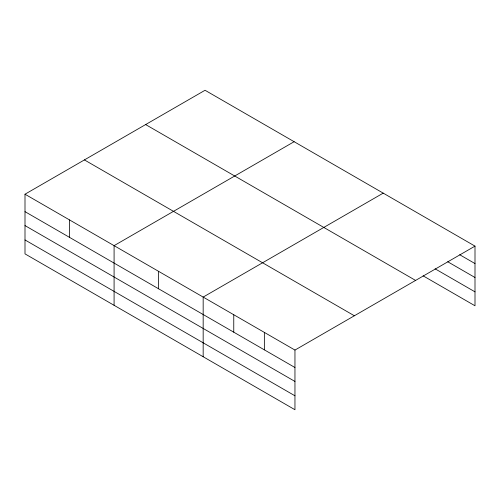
<?xml version="1.0" encoding="UTF-8"?>
<svg xmlns="http://www.w3.org/2000/svg" width="500" height="500" viewBox="0 0 500 500"><rect width="100%" height="100%" fill="white"/><g stroke="black" fill="none" stroke-linecap="round" stroke-linejoin="round"><path stroke-width="0.75" d="M25 194.213L294.956 350.069L294.956 409.731L25 253.875L25 194.213L205.044 90.269L475 246.125L475 305.788L423.119 275.831M294.131 141.7L114.087 245.65L114.087 305.306M383.212 193.131L203.169 297.081L203.169 356.744M294.956 350.069L475 246.125M459.7 254.731L475 263.562M447.731 261.756L475 277.5M435.094 268.812L475 291.85M145.631 124.569L415.588 280.425M84.412 159.913L354.369 315.769M25 211.656L294.956 367.512M25 225.588L294.956 381.444M25 239.944L294.956 395.8M264.363 332.406L264.363 349.85M233.762 314.744L233.762 332.188M158.625 271.363L158.625 288.806M69.544 219.931L69.544 237.369"/></g></svg>
